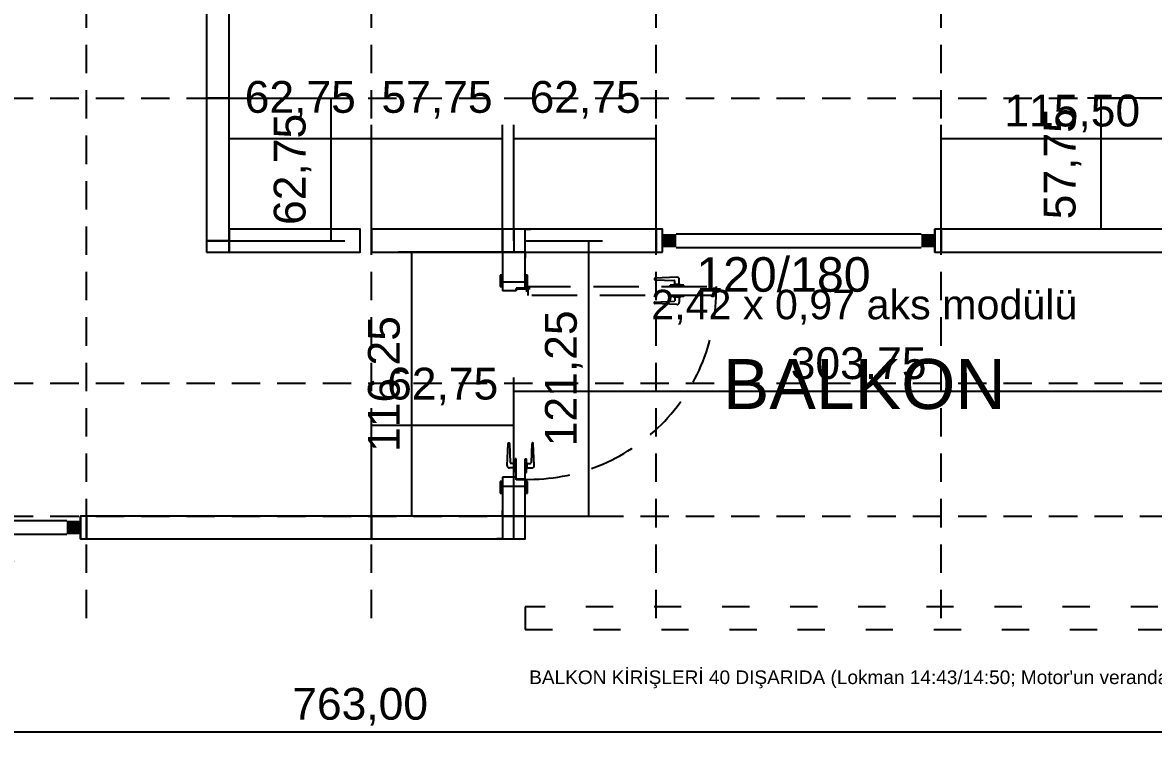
# Model space of a CAD drawing. Header units: centimetres. Extents: x -71 to 5571, y -2315 to 960.
# Drawn here: x 1332.8 to 1831, y -91 to 227.3 of the extents above; entities that cross this region are included whole.
import ezdxf
from ezdxf.enums import TextEntityAlignment as Align

# ---------------------------------------------------------------- set-up
doc = ezdxf.new("R2010")
doc.units = ezdxf.units.CM
for name, pattern in [('AKS_SEYREK', [20, 12.5, -7.5]), ('DASHED2', [0.375, 0.25, -0.125]), ('VERANDA_KESIK', [30, 12, -18])]:
    doc.linetypes.add(name, pattern=pattern)
for name, color, linetype in [('AKS', 8, 'AKS_SEYREK'), ('CIFT_KAT_NOT', 1, 'Continuous'), ('DIS_DUVAR_100', 7, 'Continuous'), ('IC_DUVAR_100', 7, 'Continuous'), ('IC_KOSE_PROFIL_100', 2, 'Continuous'), ('KAPI-PLAN', 7, 'Continuous'), ('KOSE_PROFIL_100', 1, 'Continuous'), ('ODA_ADLARI', 7, 'Continuous'), ('OLCULER', 7, 'Continuous'), ('OZEL_PANEL_OLCU_CM', 3, 'Continuous'), ('PENCERE', 10, 'Continuous'), ('VERANDA_PROFIL_100', 1, 'VERANDA_KESIK')]:
    doc.layers.add(name, color=color, linetype=linetype)
doc.layers.add('PANO', color=7, linetype='Continuous', lineweight=50)
doc.styles.add('ARIAL_TR', font='arial.ttf')
doc.dimstyles.new('PORTMAN', dxfattribs={"dimtxt": 14, "dimasz": 9, "dimexe": 6, "dimexo": 5, "dimgap": 4, "dimtad": 1, "dimzin": 0, "dimtxsty": 'ARIAL_TR', "dimblk": 'ARCHTICK', "dimcen": 2.5, "dimazin": 3, "dimtfac": 0.5, "dimtmove": 2, "dimatfit": 3})

# ---------------------------------------------------------------- blocks, each defined once
blk = doc.blocks.new("100'LÜK 62.75'LİK PANO")
blk.add_lwpolyline([(0, 0), (10, 0), (10, 62.75), (0, 62.75)], close=True)
blk = doc.blocks.new('kaynak-pencere-120180')
at = {"layer": 'PENCERE', "color": 1}
for p, q in [((53839.87, 6703.82), (53839.87, 6713.82)), ((53845.87, 6711.82), (53953.87, 6711.82)), ((53959.87, 6703.82), (53959.87, 6713.82)), ((53845.87, 6705.82), (53953.87, 6705.82))]:
    blk.add_line(p, q, dxfattribs=at)
for points in [[(53839.87, 6705.82), (53845.87, 6705.82), (53839.87, 6711.82), (53845.87, 6711.82)], [(53959.87, 6705.82), (53953.87, 6705.82), (53959.87, 6711.82), (53953.87, 6711.82)]]:
    blk.add_solid(points, dxfattribs=at)
at = {"layer": 'PENCERE', "color": 0, "lineweight": 25, "style": 'ARIAL_TR'}
blk.add_text('120/180', height=15.217, dxfattribs=at).set_placement((53854.7, 6686.34))
blk = doc.blocks.new('BOM_P02_PENCERE_1200x1800')
at = {"layer": 'PENCERE'}
blk.add_blockref('kaynak-pencere-120180', (0, 0), dxfattribs=at)
blk = doc.blocks.new("100'LÜK 125'LİK (120x180) PENCERELİ PANO")
for points in [[(0, 122.75), (10, 122.75), (10, 125.5), (0, 125.5)], [(0, 0), (10, 0), (10, 2.75), (0, 2.75)]]:
    blk.add_lwpolyline(points, close=True)
at = {"layer": 'PENCERE', "rotation": 270}
blk.add_blockref('BOM_P02_PENCERE_1200x1800', (-6703.823, 53962.624), dxfattribs=at)
blk = doc.blocks.new("100'LÜK 115.5'LİK PANO")
blk.add_lwpolyline([(0, 0), (10, 0), (10, 115.5), (0, 115.5)], close=True)
blk = doc.blocks.new("100'LÜK 57.75'LİK PANO")
blk.add_lwpolyline([(0, 0), (10, 0), (10, 57.75), (0, 57.75)], close=True)
blk = doc.blocks.new("100'LÜK 125'LİK PANO")
blk.add_lwpolyline([(0, 0), (10, 0), (10, 125.5), (0, 125.5)], close=True)
blk = doc.blocks.new("100'LÜK 116.25'LİK KAPILI PANO(90'LIK) [SOL]")
at = {"color": 1, "lineweight": 25}
for p, q in [((14.62, 79.84), (14.62, 73.84)), ((15.12, 79.84), (14.62, 79.84)), ((19.12, 79.84), (19.62, 79.84)), ((19.62, 79.84), (19.62, 73.84)), ((11.12, 76.79), (11.56, 67.03)), ((14.32, 77.84), (12.12, 77.84)), ((12.18, 67.03), (12.54, 75.65)), ((14.32, 75.84), (12.74, 75.84)), ((14.32, 78.14), (14.32, 75.54)), ((14.52, 78.34), (14.62, 78.34)), ((14.52, 75.34), (14.62, 75.34)), ((19.72, 78.34), (19.62, 78.34)), ((19.72, 75.34), (19.62, 75.34)), ((19.92, 78.14), (19.92, 75.54)), ((19.92, 77.84), (22.12, 77.84)), ((19.92, 75.84), (21.49, 75.84)), ((22.06, 67.03), (21.69, 75.65)), ((23.12, 76.79), (22.67, 67.03)), ((15.12, 73.84), (14.62, 73.84)), ((19.12, 73.84), (19.62, 73.84)), ((11.76, 66.84), (11.98, 66.84)), ((22.47, 66.84), (22.26, 66.84))]:
    blk.add_line(p, q, dxfattribs=at)
at = {"lineweight": 25}
for p, q in [((10.12, 11), (10.12, 10)), ((15.13, 11), (10.13, 11)), ((10.13, 10), (15.13, 10)), ((13.13, 10), (15.96, 10)), ((17.52, 10.68), (14.6, 10.68)), ((15.12, 10), (15.12, 11)), ((15.96, 10), (15.96, 6)), ((16.06, 9.59), (16.06, 12.14)), ((16.15, 6), (16.15, 10)), ((84.09, 13.36), (84.09, 13.14)), ((94.05, 14), (84.29, 13.56)), ((84.29, 12.94), (92.9, 12.58)), ((97.09, 10.5), (91.09, 10.5)), ((91.09, 10), (91.09, 10.5)), ((97.09, 10), (91.09, 10)), ((92.59, 10.6), (92.59, 10.5)), ((95.4, 10.8), (92.79, 10.8)), ((93.09, 10.8), (93.09, 12.38)), ((95.09, 10.8), (95.09, 13)), ((95.59, 10.6), (95.59, 10.5)), ((97.09, 10), (97.09, 10.5)), ((100.09, 10), (100.09, 6)), ((103.12, 10), (100.29, 10)), ((100.29, 10), (100.29, 6)), ((106.12, 11), (101.12, 11)), ((101.12, 11), (101.12, 10)), ((101.12, 10), (106.12, 10)), ((106.12, 10), (106.12, 11)), ((15.96, 6), (17.13, 6)), ((17.13, 6), (17.13, 0)), ((91.09, 6), (91.09, 5.5)), ((97.09, 6), (91.09, 6)), ((97.09, 5.5), (91.09, 5.5)), ((92.59, 5.4), (92.59, 5.5)), ((95.4, 5.2), (92.79, 5.2)), ((93.09, 5.2), (93.09, 3.62)), ((95.09, 5.2), (95.09, 3)), ((95.59, 5.4), (95.59, 5.5)), ((97.09, 6), (97.09, 5.5)), ((100.29, 6), (99.12, 6)), ((99.12, 6), (99.12, 0)), ((15.13, 0), (10.13, 0)), ((10.13, 0), (10.13, -1)), ((15.13, -1), (15.13, 0)), ((84.09, 2.64), (84.09, 2.86)), ((84.29, 3.06), (92.9, 3.42)), ((94.05, 2), (84.29, 2.44)), ((106.12, 0), (101.12, 0)), ((101.12, 0), (101.12, -1)), ((106.12, -1), (106.12, 0)), ((10.13, -1), (15.13, -1)), ((101.12, -1), (106.12, -1))]:
    blk.add_line(p, q, dxfattribs=at)
blk.add_circle((16.06, 10.68), 0.583, dxfattribs=at)
at = {"color": 1, "linetype": 'DASHED2', "lineweight": 25, "ltscale": 80}
blk.add_arc((17.53, 11.57), 82.58, -1.243, 91.2465, dxfattribs=at)
at = {"color": 1, "lineweight": 25}
for centre, radius, start, end in [((12.12, 76.84), 1, 90, -177.3974), ((12.74, 75.64), 0.2, 90, 177.5839), ((14.52, 78.14), 0.2, 90, 180), ((14.52, 75.54), 0.2, 180, -90), ((19.72, 78.14), 0.2, 0, 90), ((19.72, 75.54), 0.2, -90, 0), ((21.49, 75.64), 0.2, 2.4161, 90), ((22.12, 76.84), 1, -2.6026, 90), ((11.76, 67.04), 0.2, -177.3974, -90), ((11.98, 67.04), 0.2, -90, -2.6026), ((22.26, 67.04), 0.2, -177.3974, -90), ((22.47, 67.04), 0.2, -90, -2.6026)]:
    blk.add_arc(centre, radius, start, end, dxfattribs=at)
at = {"lineweight": 25}
for centre, radius, start, end in [((84.29, 13.36), 0.2, 92.6026, 180), ((84.29, 13.14), 0.2, 180, -92.6026), ((92.79, 10.6), 0.2, 90, 180), ((92.9, 12.38), 0.2, 0, 87.5839), ((94.09, 13), 1, 0, 92.6026), ((95.4, 10.6), 0.2, 0, 90), ((92.79, 5.4), 0.2, 180, -90), ((95.4, 5.4), 0.2, -90, 0), ((84.29, 2.86), 0.2, 92.6026, 180), ((84.29, 2.64), 0.2, 180, -92.6026), ((92.9, 3.62), 0.2, -87.5839, 0), ((94.09, 3), 1, -92.6026, 0)]:
    blk.add_arc(centre, radius, start, end, dxfattribs=at)
at = {"layer": 'KAPI-PLAN', "color": 1, "linetype": 'DASHED2', "lineweight": 25, "ltscale": 80}
for p, q in [((15.12, 10), (15.12, 94.14)), ((15.12, 94.14), (16.12, 94.14)), ((16.12, 94.14), (16.12, 92.84)), ((16.12, 92.84), (19.12, 92.84)), ((19.12, 92.84), (19.12, 11.3)), ((16.12, 10), (15.12, 10)), ((16.12, 11.3), (16.12, 10)), ((19.12, 11.3), (16.12, 11.3))]:
    blk.add_line(p, q, dxfattribs=at)
at = {"layer": 'PANO', "lineweight": 25, "ltscale": 100}
for p, q in [((13.13, 0), (13.13, 10)), ((100.09, 10), (91.09, 10)), ((103.12, 0), (103.12, 10)), ((17.13, 6), (16.15, 6)), ((100.09, 6), (91.09, 6))]:
    blk.add_line(p, q, dxfattribs=at)
for points in [[(16.15, 10), (0, 10), (0, 0), (17.13, 0)], [(116.25, 10), (91.09, 10)], [(99.12, 0), (116.25, 0), (116.25, 10)]]:
    blk.add_lwpolyline(points, dxfattribs=at)
blk = doc.blocks.new('2X100X100 İÇ KÖŞE DİREĞİ')
blk.add_lwpolyline([(0, 0), (10, 0), (10, 5), (0, 5)], close=True)
blk = doc.blocks.new('*D36')
at = {"color": 0}
for p, q in [((1100, -5), (1100, -91)), ((1863, -5), (1863, -91)), ((1100, -85), (1863, -85))]:
    blk.add_line(p, q, dxfattribs=at)
at = {"layer": 'Defpoints'}
for p in [(1100, 0), (1863, 0), (1100, -85)]:
    blk.add_point(p, dxfattribs=at)
at = {"layer": 'OLCULER', "color": 0, "insert": (1481.5, -74), "char_height": 14, "attachment_point": 5, "style": 'ARIAL_TR'}
blk.add_mtext('763,00', dxfattribs=at)
blk = doc.blocks.new('_ARCHTICK')
blk = doc.blocks.new('*D57')
at = {"color": 0}
for p, q in [((1549.25, 131.25), (1549.25, 182.25)), ((1612, 131.25), (1612, 182.25)), ((1549.25, 176.25), (1612, 176.25))]:
    blk.add_line(p, q, dxfattribs=at)
at = {"layer": 'Defpoints'}
for p in [(1549.25, 176.25), (1549.25, 126.25), (1612, 126.25)]:
    blk.add_point(p, dxfattribs=at)
at = {"layer": 'OZEL_PANEL_OLCU_CM', "color": 0, "insert": (1580.625, 193.25), "char_height": 14, "attachment_point": 5, "style": 'ARIAL_TR'}
blk.add_mtext('62,75', dxfattribs=at)
blk = doc.blocks.new('*D58')
at = {"color": 0}
for p, q in [((1737.5, 131.25), (1737.5, 182.25)), ((1853, 131.25), (1853, 182.25)), ((1737.5, 176.25), (1853, 176.25))]:
    blk.add_line(p, q, dxfattribs=at)
at = {"layer": 'Defpoints'}
for p in [(1737.5, 176.25), (1737.5, 126.25), (1853, 126.25)]:
    blk.add_point(p, dxfattribs=at)
at = {"layer": 'OZEL_PANEL_OLCU_CM', "color": 0, "insert": (1795.25, 187.25), "char_height": 14, "attachment_point": 5, "style": 'ARIAL_TR'}
blk.add_mtext('115,50', dxfattribs=at)
blk = doc.blocks.new('*D59')
at = {"color": 0}
for p, q in [((1423.75, 131.25), (1423.75, 182.25)), ((1486.5, 131.25), (1486.5, 182.25)), ((1423.75, 176.25), (1486.5, 176.25))]:
    blk.add_line(p, q, dxfattribs=at)
at = {"layer": 'Defpoints'}
for p in [(1423.75, 176.25), (1423.75, 126.25), (1486.5, 126.25)]:
    blk.add_point(p, dxfattribs=at)
at = {"layer": 'OZEL_PANEL_OLCU_CM', "color": 0, "insert": (1455.125, 193.25), "char_height": 14, "attachment_point": 5, "style": 'ARIAL_TR'}
blk.add_mtext('62,75', dxfattribs=at)
blk = doc.blocks.new('*D60')
at = {"color": 0}
for p, q in [((1486.5, 131.25), (1486.5, 182.25)), ((1544.25, 131.25), (1544.25, 182.25)), ((1486.5, 176.25), (1544.25, 176.25))]:
    blk.add_line(p, q, dxfattribs=at)
at = {"layer": 'Defpoints'}
for p in [(1486.5, 176.25), (1486.5, 126.25), (1544.25, 126.25)]:
    blk.add_point(p, dxfattribs=at)
at = {"layer": 'OZEL_PANEL_OLCU_CM', "color": 0, "insert": (1515.375, 193.25), "char_height": 14, "attachment_point": 5, "style": 'ARIAL_TR'}
blk.add_mtext('57,75', dxfattribs=at)
blk = doc.blocks.new('*D61')
at = {"color": 0}
for p, q in [((1486.5, 5), (1486.5, 56)), ((1549.25, 5), (1549.25, 56)), ((1486.5, 50), (1549.25, 50))]:
    blk.add_line(p, q, dxfattribs=at)
at = {"layer": 'Defpoints'}
for p in [(1486.5, 50), (1486.5, 0), (1549.25, 0)]:
    blk.add_point(p, dxfattribs=at)
at = {"layer": 'OZEL_PANEL_OLCU_CM', "color": 0, "insert": (1517.875, 67), "char_height": 14, "attachment_point": 5, "style": 'ARIAL_TR'}
blk.add_mtext('62,75', dxfattribs=at)
blk = doc.blocks.new('*D67')
at = {"color": 0}
for p, q in [((1418.75, 194), (1474.75, 194)), ((1468.75, 131.25), (1468.75, 194)), ((1418.75, 131.25), (1474.75, 131.25))]:
    blk.add_line(p, q, dxfattribs=at)
at = {"layer": 'Defpoints'}
for p in [(1413.75, 194), (1413.75, 131.25), (1468.75, 131.25)]:
    blk.add_point(p, dxfattribs=at)
at = {"layer": 'OZEL_PANEL_OLCU_CM', "color": 0, "insert": (1451.75, 162.625), "char_height": 14, "attachment_point": 5, "rotation": 90, "style": 'ARIAL_TR'}
blk.add_mtext('62,75', dxfattribs=at)
blk = doc.blocks.new('*D68')
at = {"color": 0}
for p, q in [((1549.25, 126.25), (1498.25, 126.25)), ((1504.25, 10), (1504.25, 126.25)), ((1549.25, 10), (1498.25, 10))]:
    blk.add_line(p, q, dxfattribs=at)
at = {"layer": 'Defpoints'}
for p in [(1554.25, 126.25), (1504.25, 10), (1554.25, 10)]:
    blk.add_point(p, dxfattribs=at)
at = {"layer": 'OZEL_PANEL_OLCU_CM', "color": 0, "insert": (1493.25, 68.125), "char_height": 14, "attachment_point": 5, "rotation": 90, "style": 'ARIAL_TR'}
blk.add_mtext('116,25', dxfattribs=at)
blk = doc.blocks.new('*D69')
at = {"color": 0}
for p, q in [((1858, 194), (1802, 194)), ((1808, 136.25), (1808, 194)), ((1858, 136.25), (1802, 136.25))]:
    blk.add_line(p, q, dxfattribs=at)
at = {"layer": 'Defpoints'}
for p in [(1863, 194), (1808, 136.25), (1863, 136.25)]:
    blk.add_point(p, dxfattribs=at)
at = {"layer": 'OZEL_PANEL_OLCU_CM', "color": 0, "insert": (1791, 165.125), "char_height": 14, "attachment_point": 5, "rotation": 90, "style": 'ARIAL_TR'}
blk.add_mtext('57,75', dxfattribs=at)
blk = doc.blocks.new('*D70')
at = {"color": 0}
for p, q in [((1549.25, 15), (1549.25, 71)), ((1853, 15), (1853, 71)), ((1549.25, 65), (1853, 65))]:
    blk.add_line(p, q, dxfattribs=at)
at = {"layer": 'Defpoints'}
for p in [(1549.25, 65), (1549.25, 10), (1853, 10)]:
    blk.add_point(p, dxfattribs=at)
at = {"layer": 'OLCULER', "color": 0, "insert": (1701.125, 76), "char_height": 14, "attachment_point": 5, "style": 'ARIAL_TR'}
blk.add_mtext('303,75', dxfattribs=at)
blk = doc.blocks.new('*D71')
at = {"color": 0}
for p, q in [((1554.25, 131.25), (1588.25, 131.25)), ((1582.25, 10), (1582.25, 131.25)), ((1554.25, 10), (1588.25, 10))]:
    blk.add_line(p, q, dxfattribs=at)
at = {"layer": 'Defpoints'}
for p in [(1549.25, 131.25), (1549.25, 10), (1582.25, 10)]:
    blk.add_point(p, dxfattribs=at)
at = {"layer": 'OLCULER', "color": 0, "insert": (1571.25, 70.625), "char_height": 14, "attachment_point": 5, "rotation": 90, "style": 'ARIAL_TR'}
blk.add_mtext('121,25', dxfattribs=at)
blk = doc.blocks.new("100'LÜK VERANDA PROFİLİ 308.75 (ÖN)")
blk.add_lwpolyline([(0, 0), (308.75, 0), (308.75, 10), (0, 10)], close=True)
blk = doc.blocks.new('100X100 DIŞ KÖŞE DİREĞİ')
at = {"color": 1}
for p, q in [((10, 12.5), (12.5, 12.5)), ((0, 2.5), (0, 0)), ((10, 2.5), (10, 0)), ((10, 2.5), (12.5, 2.5))]:
    blk.add_line(p, q, dxfattribs=at)
blk.add_lwpolyline([(0, 2.5), (10, 2.5), (10, 12.5), (0, 12.5)], close=True, dxfattribs=at)

msp = doc.modelspace()

# ---------------------------------------------------------------- linework, layer by layer
at = {"layer": 'AKS'}
for p, q in [((1361, -35), (1361, 747)), ((1486.5, -35), (1486.5, 747)), ((1612, -35), (1612, 747)), ((1737.5, -35), (1737.5, 747)), ((1065, 194), (1898, 194)), ((1065, 68.5), (1898, 68.5)), ((1065, 10), (1898, 10))]:
    msp.add_line(p, q, dxfattribs=at)

# ---------------------------------------------------------------- block references
at = {"layer": 'DIS_DUVAR_100'}
for name, p, rotation in [("100'LÜK 62.75'LİK PANO", (1549.25, 136.25), 270), ("100'LÜK 125'LİK (120x180) PENCERELİ PANO", (1737.5, 126.25), 90), ("100'LÜK 115.5'LİK PANO", (1737.5, 136.25), 270), ("100'LÜK 116.25'LİK KAPILI PANO(90'LIK) [SOL]", (1544.25, 126.25), 270), ("100'LÜK 125'LİK (120x180) PENCERELİ PANO", (1361, 0), 90), ("100'LÜK 125'LİK PANO", (1361, 10), 270), ("100'LÜK 62.75'LİK PANO", (1486.5, 10), 270)]:
    msp.add_blockref(name, p, dxfattribs=dict(at, rotation=rotation))
at = {"layer": 'IC_DUVAR_100'}
for name, p in [("100'LÜK 125'LİK PANO", (1413.75, 194)), ("100'LÜK 62.75'LİK PANO", (1413.75, 131.25))]:
    msp.add_blockref(name, p, dxfattribs=at)
at = {"layer": 'IC_DUVAR_100', "rotation": 270}
for p in [(1423.75, 136.25), (1486.5, 136.25)]:
    msp.add_blockref("100'LÜK 57.75'LİK PANO", p, dxfattribs=at)
at = {"layer": 'IC_KOSE_PROFIL_100'}
msp.add_blockref('2X100X100 İÇ KÖŞE DİREĞİ', (1413.75, 126.25), dxfattribs=at)
at = {"layer": 'KOSE_PROFIL_100'}
msp.add_blockref('100X100 DIŞ KÖŞE DİREĞİ', (1544.25, 123.75), dxfattribs=at)
at = {"layer": 'KOSE_PROFIL_100', "xscale": -1, "yscale": -1}
msp.add_blockref('100X100 DIŞ KÖŞE DİREĞİ', (1554.25, 12.5), dxfattribs=at)
at = {"layer": 'VERANDA_PROFIL_100'}
msp.add_blockref("100'LÜK VERANDA PROFİLİ 308.75 (ÖN)", (1554.25, -40), dxfattribs=at)

# ---------------------------------------------------------------- texts
at = {"layer": 'CIFT_KAT_NOT', "style": 'ARIAL_TR'}
msp.add_text("BALKON KİRİŞLERİ 40 DIŞARIDA (Lokman 14:43/14:50; Motor'un veranda profilleri taşındı; Motor'da kural yok)", height=6, dxfattribs=at).set_placement((1556, -64))
at = {"layer": 'ODA_ADLARI', "style": 'ARIAL_TR'}
for s, height, p in [('2,42 x 0,97 aks modülü', 13, (1703.625, 103.125)), ('BALKON', 22, (1703.625, 68.125))]:
    msp.add_text(s, height=height, dxfattribs=at).set_placement(p, align=Align.MIDDLE_CENTER)

# ---------------------------------------------------------------- dimensions: what is measured, and where the dimension line sits
at = {"layer": 'OLCULER'}
dim = msp.add_linear_dim(base=(1582.25, 10), p1=(1549.25, 10), p2=(1549.25, 131.25), angle=90, dimstyle='PORTMAN', dxfattribs=at)
dim.commit()
dim.dimension.update_dxf_attribs({"geometry": '*D71', "text_midpoint": (1571.25, 70.625)})
for base, p1, p2, picture, middle in [((1549.25, 65), (1549.25, 10), (1853, 10), '*D70', (1701.125, 76)), ((1100, -85), (1100, 0), (1863, 0), '*D36', (1481.5, -74))]:
    dim = msp.add_linear_dim(base=base, p1=p1, p2=p2, dimstyle='PORTMAN', dxfattribs=at)
    dim.commit()
    dim.dimension.update_dxf_attribs({"geometry": picture, "text_midpoint": middle})
at = {"layer": 'OZEL_PANEL_OLCU_CM'}
for base, p1, p2, picture, middle in [((1423.75, 176.25), (1423.75, 126.25), (1486.5, 126.25), '*D59', (1455.125, 193.25)), ((1486.5, 176.25), (1486.5, 126.25), (1544.25, 126.25), '*D60', (1515.375, 193.25)), ((1549.25, 176.25), (1549.25, 126.25), (1612, 126.25), '*D57', (1580.625, 193.25)), ((1737.5, 176.25), (1737.5, 126.25), (1853, 126.25), '*D58', (1795.25, 187.25)), ((1486.5, 50), (1486.5, 0), (1549.25, 0), '*D61', (1517.875, 67))]:
    dim = msp.add_linear_dim(base=base, p1=p1, p2=p2, dimstyle='PORTMAN', dxfattribs=at)
    dim.commit()
    dim.dimension.update_dxf_attribs({"geometry": picture, "text_midpoint": middle})
for base, p1, p2, picture, middle in [((1468.75, 131.25), (1413.75, 131.25), (1413.75, 194), '*D67', (1451.75, 162.625)), ((1808, 136.25), (1863, 136.25), (1863, 194), '*D69', (1791, 165.125)), ((1504.25, 10), (1554.25, 10), (1554.25, 126.25), '*D68', (1493.25, 68.125))]:
    dim = msp.add_linear_dim(base=base, p1=p1, p2=p2, angle=90, dimstyle='PORTMAN', dxfattribs=at)
    dim.commit()
    dim.dimension.update_dxf_attribs({"geometry": picture, "text_midpoint": middle})

doc.saveas('drawing.dxf')
